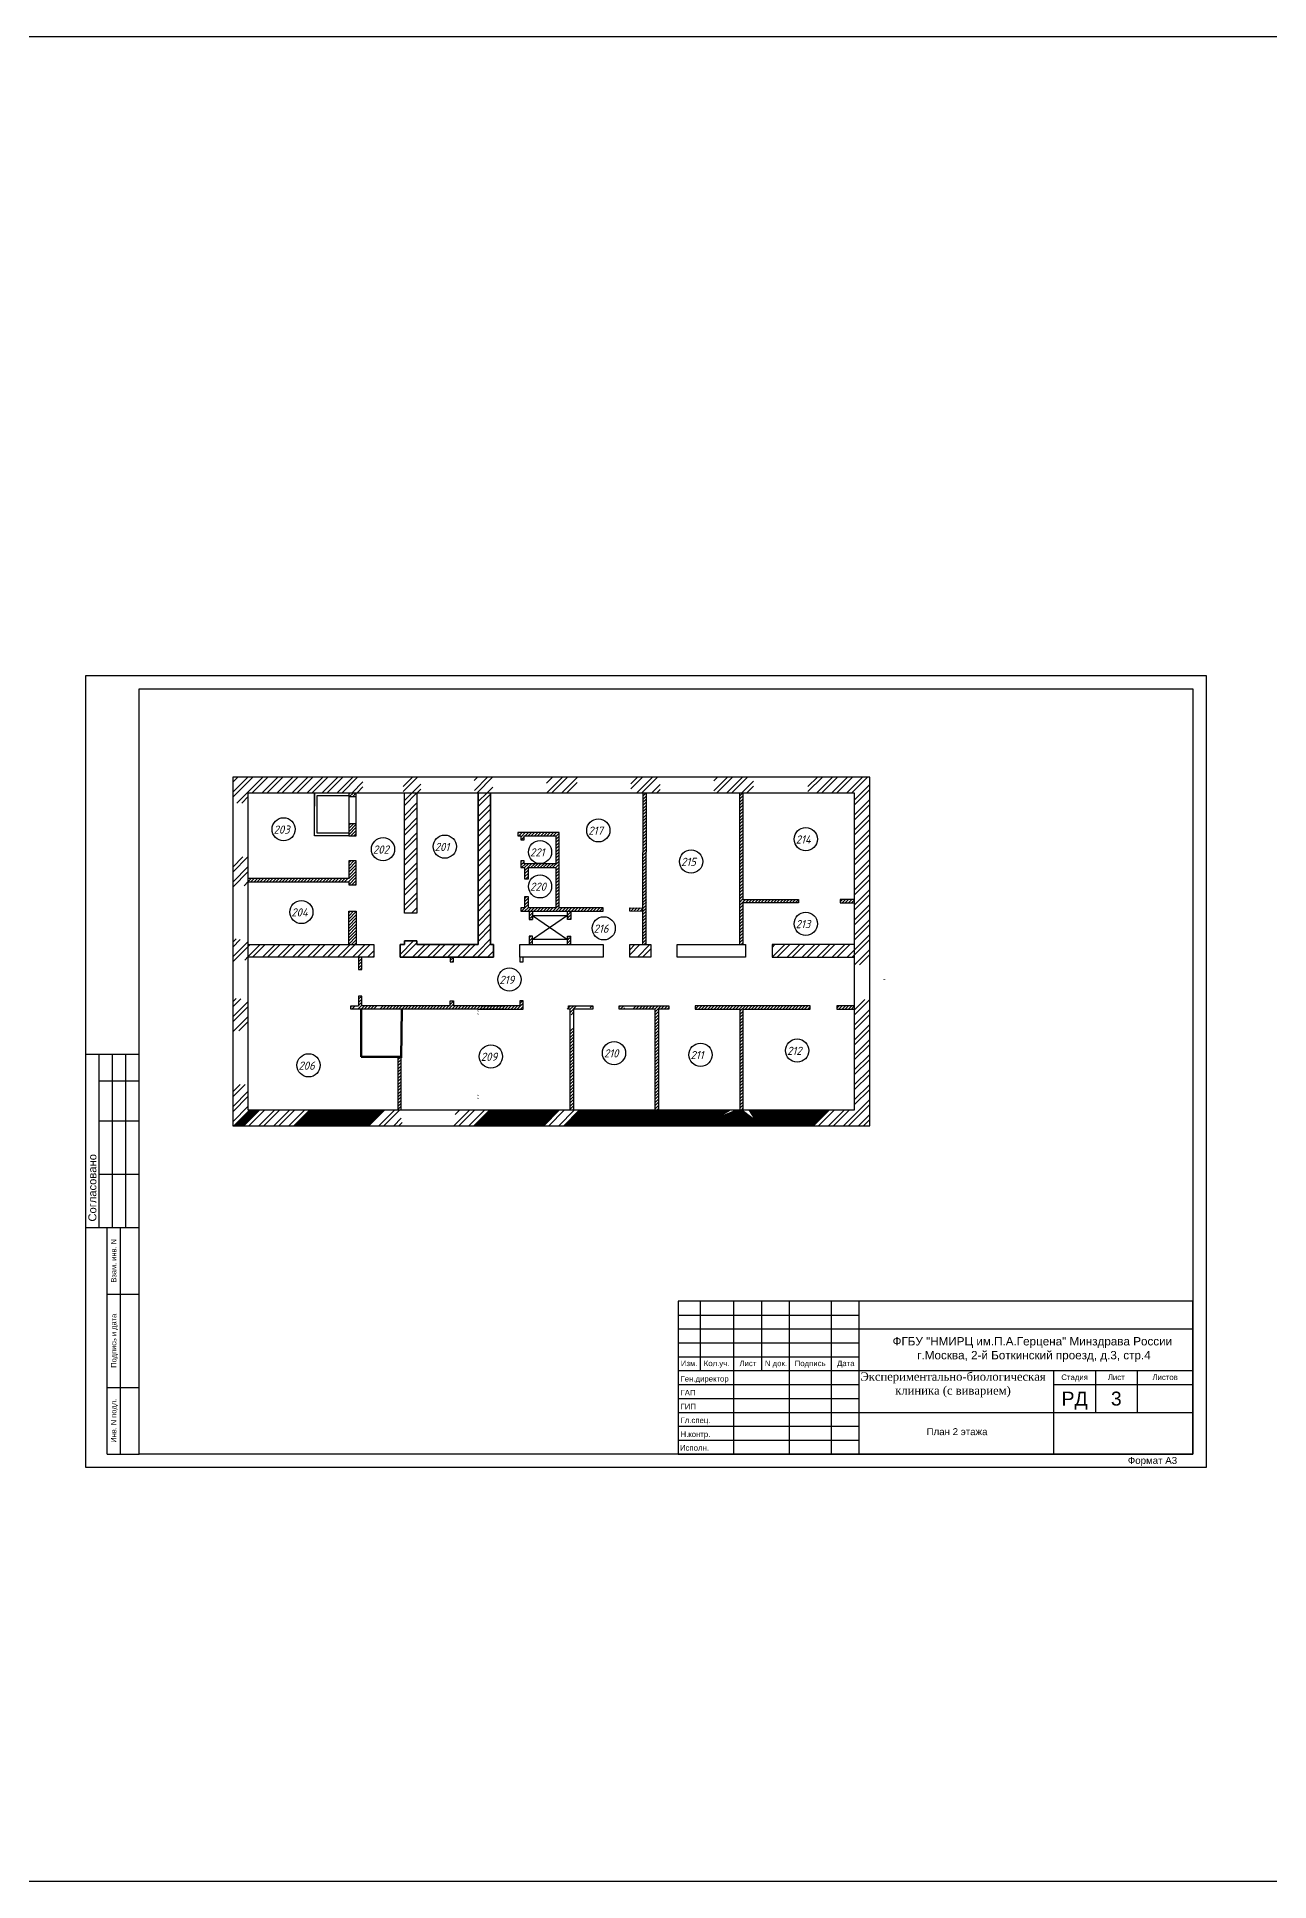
# Model space of a CAD drawing. Header units: millimetres. Extents: x -285783 to 224003, y -270247 to -22062.
# Drawn here: x -168074 to -123785, y -270247 to -203948 of the extents above; entities that cross this region are included whole.
import ezdxf
from ezdxf.enums import TextEntityAlignment as Align

# ---------------------------------------------------------------- set-up
doc = ezdxf.new("R2010")
doc.units = ezdxf.units.MM
for name, color, linetype, lineweight in [('12 текст рамки', 7, 'Continuous', 30), ('13 рамка', 7, 'Continuous', 30), ('крыльцо', 7, 'Continuous', 25), ('стены нар', 7, 'Continuous', 30), ('штриховки', 86, 'Continuous', 20)]:
    doc.layers.add(name, color=color, linetype=linetype, lineweight=lineweight)
doc.layers.add('перегородки', color=7, linetype='Continuous')
doc.styles.add('ВЫС21', font='arial.ttf', dxfattribs={"height": 21})
doc.styles.add('РАМКА', font='arial.ttf')
doc.styles.add('стиль1', font='')
doc.styles.add('ТЕКСТ', font='arial.ttf', dxfattribs={"oblique": 10, "height": 150})
doc.styles.get('стиль1').set_extended_font_data('GOST Common', italic=True)

msp = doc.modelspace()

# ---------------------------------------------------------------- hatches: boundary and pattern name
at = {"layer": 'штриховки', "true_color": 0x636466}
h = msp.add_hatch(dxfattribs=at)
h.set_pattern_fill('ANSI31', color=251)
h.paths.add_polyline_path([(-155763, -242529), (-158277, -242529), (-158837, -243089), (-156323, -243089)])
h.paths.add_polyline_path([(-160073, -242529), (-160432, -242529), (-160992, -243089), (-160633, -243089)])
h.paths.add_polyline_path([(-155583, -242529), (-155763, -242529), (-156323, -243089), (-156143, -243089)])
h.paths.add_polyline_path([(-142491, -242529), (-142283, -242855), (-142710, -242529), (-142937, -242529), (-143684, -242847), (-143155, -242529), (-148578, -242529), (-149138, -243089), (-140158, -243089), (-139598, -242529)])
h.paths.add_polyline_path([(-149297, -242529), (-151811, -242529), (-152371, -243089), (-149857, -243089)])

# ---------------------------------------------------------------- linework, layer by layer
at = {"layer": '12 текст рамки', "color": 7, "lineweight": 15}
for p, q in [((-147938, -242847), (-146731, -242847)), ((-144891, -242847), (-143684, -242847)), ((-140466, -242855), (-142283, -242855))]:
    msp.add_line(p, q, dxfattribs=at)
at = {"layer": '13 рамка'}
for p, q in [((-166320, -240515), (-164402, -240515)), ((-165841, -246747), (-165841, -240515)), ((-165361, -246747), (-165361, -240515)), ((-164882, -246747), (-164882, -240515)), ((-165841, -241474), (-164402, -241474)), ((-165841, -242912), (-164402, -242912)), ((-165841, -244829), (-164402, -244829)), ((-166320, -246747), (-164402, -246747)), ((-165553, -254896), (-165553, -246747)), ((-165073, -254896), (-165073, -246747)), ((-165553, -249144), (-164402, -249144)), ((-145031, -249396), (-145031, -254896)), ((-126531, -249396), (-145031, -249396)), ((-145031, -249896), (-138531, -249896)), ((-144231, -249396), (-144231, -251896)), ((-143031, -249396), (-143031, -254896)), ((-142031, -249396), (-142031, -251896)), ((-141031, -249396), (-141031, -254896)), ((-139531, -249396), (-139531, -254896)), ((-138531, -249396), (-138531, -254896)), ((-126531, -254896), (-126531, -249396)), ((-145031, -250396), (-126531, -250396)), ((-145031, -250896), (-138531, -250896)), ((-145031, -251396), (-138531, -251396)), ((-145031, -251896), (-126531, -251896)), ((-131531, -251896), (-131531, -254896)), ((-130031, -251896), (-130031, -253396)), ((-128531, -251896), (-128531, -253396)), ((-165553, -252499), (-164402, -252499)), ((-145031, -252396), (-138531, -252396)), ((-131531, -252396), (-126531, -252396)), ((-145031, -252896), (-138531, -252896)), ((-145031, -252896), (-138531, -252896)), ((-145031, -253396), (-126531, -253396)), ((-145031, -253896), (-138531, -253896)), ((-145031, -253896), (-138531, -253896)), ((-145031, -254396), (-138531, -254396)), ((-145031, -254396), (-138531, -254396)), ((-165553, -254896), (-164402, -254896)), ((-145031, -254896), (-126531, -254896)), ((-145031, -254896), (-126531, -254896)), ((-145031, -254896), (-126531, -254896))]:
    msp.add_line(p, q, dxfattribs=at)
for points in [[(-166320, -226900), (-126051, -226900), (-126051, -255376), (-166320, -255376)], [(-164402, -227380), (-126531, -227380), (-126531, -254896), (-164402, -254896)]]:
    msp.add_lwpolyline(points, close=True, dxfattribs=at)
at = {"layer": 'крыльцо', "color": 1}
for p, q in [((-43836, -203948), (-285783, -203948)), ((-285162, -270247), (-43836, -270247))]:
    msp.add_line(p, q, dxfattribs=at)
at = {"layer": 'крыльцо', "color": 7}
msp.add_line((-154961, -238899), (-156421, -238899), dxfattribs=at)
at = {"layer": 'крыльцо', "color": 7, "lineweight": 50}
for p, q in [((-156421, -238899), (-156421, -240616)), ((-154976, -240654), (-154961, -238899)), ((-156421, -240616), (-154976, -240616))]:
    msp.add_line(p, q, dxfattribs=at)
at = {"layer": 'крыльцо', "color": 7}
for centre in [(-159206, -232434), (-153413, -233058), (-147894, -232473), (-140438, -232789), (-155634, -233151), (-149989, -233252), (-144560, -233593), (-149989, -234487), (-158568, -235409), (-147701, -235994), (-140440, -235832), (-151090, -237836), (-140748, -240388), (-158310, -240919), (-151756, -240601), (-147331, -240479), (-144222, -240539)]:
    msp.add_circle(centre, 417, dxfattribs=at)
at = {"layer": 'перегородки', "lineweight": 30}
for p, q in [((-154786, -230559), (-161036, -230559)), ((-156186, -230559), (-161036, -230559)), ((-161036, -230559), (-161036, -243089)), ((-138136, -230559), (-156186, -230559)), ((-152466, -230559), (-154786, -230559)), ((-150906, -230559), (-152466, -230559)), ((-138136, -237084), (-138136, -230559)), ((-160476, -242529), (-160476, -231119)), ((-160476, -231119), (-156186, -231119)), ((-158096, -232669), (-158096, -231119)), ((-157996, -232569), (-157996, -231219)), ((-157996, -231219), (-156866, -231219)), ((-156866, -231119), (-156866, -232669)), ((-156596, -231269), (-156866, -231269)), ((-156596, -232669), (-156596, -231119)), ((-156186, -231119), (-152216, -231119)), ((-154866, -235369), (-154866, -231119)), ((-154416, -231119), (-154416, -235369)), ((-152216, -231119), (-151766, -231119)), ((-151766, -231119), (-138696, -231119)), ((-146290, -235389), (-146286, -231119)), ((-146170, -235389), (-146166, -231119)), ((-142816, -231119), (-142816, -236579)), ((-142696, -231119), (-142696, -234959)), ((-138696, -231119), (-138696, -237084)), ((-156866, -232669), (-158096, -232669)), ((-156866, -232569), (-157996, -232569)), ((-156596, -232239), (-156866, -232239)), ((-156866, -232669), (-156596, -232669)), ((-150686, -232550), (-150786, -232550)), ((-150786, -232550), (-150786, -232670)), ((-150786, -232670), (-150686, -232670)), ((-149426, -232550), (-150686, -232550)), ((-150686, -232670), (-150686, -232810)), ((-150566, -232810), (-150566, -232670)), ((-150566, -232670), (-149426, -232670)), ((-149306, -232550), (-149426, -232550)), ((-149426, -232550), (-149426, -232550)), ((-149426, -232670), (-149426, -233670)), ((-149306, -235260), (-149306, -232550)), ((-150686, -232810), (-150566, -232810)), ((-156596, -233569), (-156866, -233569)), ((-156866, -233569), (-156866, -234209)), ((-156596, -234429), (-156596, -233569)), ((-150566, -233570), (-150686, -233570)), ((-150686, -233570), (-150686, -233670)), ((-150686, -233670), (-150686, -233670)), ((-150686, -233670), (-150686, -233810)), ((-150686, -233810), (-150546, -233810)), ((-150566, -233670), (-150566, -233570)), ((-149426, -233670), (-150566, -233670)), ((-150546, -233810), (-150546, -234210)), ((-150406, -234210), (-150406, -233810)), ((-150406, -233810), (-149426, -233810)), ((-149426, -233811), (-149426, -235260)), ((-156866, -234209), (-160476, -234209)), ((-160476, -234329), (-156866, -234329)), ((-156866, -234329), (-156866, -234429)), ((-156866, -234429), (-156596, -234429)), ((-150546, -234210), (-150406, -234210)), ((-150546, -235259), (-150686, -235259)), ((-150686, -235259), (-150686, -235379)), ((-150406, -234857), (-150546, -234857)), ((-150546, -234857), (-150546, -235259)), ((-150406, -235259), (-150406, -234857)), ((-149426, -235260), (-150406, -235259)), ((-147716, -235262), (-149306, -235260)), ((-147716, -235382), (-147716, -235262)), ((-146766, -235383), (-146766, -235263)), ((-146766, -235263), (-146290, -235264)), ((-142696, -234959), (-140706, -234959)), ((-140706, -235079), (-142696, -235079)), ((-142696, -235079), (-142696, -236579)), ((-140706, -234959), (-140706, -235079)), ((-138696, -234959), (-139206, -234959)), ((-139206, -234959), (-139206, -235079)), ((-139206, -235079), (-138696, -235079)), ((-156866, -236579), (-156866, -235379)), ((-156866, -235379), (-156596, -235379)), ((-156596, -235379), (-156596, -236579)), ((-154866, -235449), (-154866, -235369)), ((-154416, -235449), (-154866, -235449)), ((-154416, -235369), (-154416, -235449)), ((-150686, -235379), (-147716, -235382)), ((-150382, -235379), (-150382, -235679)), ((-150382, -235679), (-150262, -235679)), ((-150262, -235379), (-150262, -235679)), ((-148999, -235539), (-150262, -236400)), ((-150262, -235539), (-148999, -236400)), ((-150262, -235679), (-150262, -235539)), ((-150262, -235539), (-148999, -235539)), ((-148999, -235679), (-148999, -235380)), ((-148999, -235539), (-148999, -235679)), ((-148879, -235679), (-148999, -235679)), ((-148879, -235380), (-148879, -235679)), ((-146290, -235384), (-146766, -235383)), ((-146291, -236579), (-146290, -235389)), ((-146171, -236579), (-146170, -235389)), ((-160476, -236579), (-155966, -236579)), ((-155966, -236579), (-155966, -237029)), ((-150716, -237029), (-150716, -236579)), ((-150716, -236579), (-147716, -236579)), ((-150262, -236279), (-150382, -236279)), ((-150382, -236279), (-150382, -236579)), ((-150262, -236579), (-150262, -236279)), ((-150262, -236400), (-150262, -236279)), ((-148999, -236400), (-150262, -236400)), ((-148999, -236579), (-148999, -236279)), ((-148999, -236279), (-148879, -236280)), ((-148999, -236279), (-148999, -236400)), ((-148879, -236579), (-148879, -236280)), ((-147716, -236579), (-147716, -237029)), ((-146766, -236579), (-146011, -236579)), ((-146766, -237029), (-146766, -236579)), ((-146011, -236579), (-146011, -237029)), ((-145061, -237029), (-145061, -236579)), ((-145061, -236579), (-142601, -236579)), ((-142601, -236579), (-142601, -237029)), ((-138696, -236579), (-141651, -236579)), ((-141651, -236579), (-141651, -237029)), ((-155966, -237029), (-160476, -237029)), ((-156516, -237029), (-156516, -237479)), ((-156396, -237479), (-156396, -237029)), ((-153218, -237029), (-153218, -237204)), ((-153218, -237204), (-153098, -237204)), ((-153098, -237204), (-153098, -237029)), ((-150716, -237029), (-150716, -237204)), ((-147716, -237029), (-150716, -237029)), ((-150716, -237204), (-150596, -237204)), ((-150596, -237204), (-150596, -237029)), ((-146011, -237029), (-146766, -237029)), ((-142601, -237029), (-145061, -237029)), ((-141651, -237029), (-138696, -237029)), ((-138696, -237084), (-138696, -242529)), ((-138136, -243089), (-138136, -237084)), ((-156516, -237479), (-156396, -237479)), ((-156396, -238429), (-156516, -238429)), ((-156516, -238429), (-156516, -238779)), ((-156396, -238779), (-156396, -238429)), ((-153218, -238779), (-153218, -238604)), ((-153218, -238604), (-153098, -238604)), ((-153098, -238604), (-153098, -238779)), ((-150596, -238604), (-150716, -238604)), ((-150716, -238604), (-150716, -238779)), ((-150596, -238899), (-150596, -238604)), ((-156796, -238899), (-156796, -238779)), ((-156796, -238779), (-156516, -238779)), ((-155523, -238899), (-156796, -238899)), ((-153218, -238779), (-156396, -238779)), ((-152226, -238899), (-155526, -238899)), ((-150716, -238779), (-153098, -238779)), ((-152226, -238899), (-152106, -238899)), ((-152106, -238779), (-151296, -238779)), ((-151296, -238899), (-152106, -238899)), ((-152106, -238899), (-150716, -238899)), ((-150716, -238899), (-150596, -238899)), ((-148964, -238899), (-148964, -238779)), ((-148964, -238779), (-148106, -238779)), ((-148906, -238899), (-148964, -238899)), ((-148906, -239099), (-148906, -238899)), ((-148906, -242529), (-148906, -239099)), ((-148149, -238899), (-148786, -238899)), ((-148786, -238899), (-148786, -239099)), ((-148786, -239099), (-148786, -242529)), ((-148186, -238779), (-148096, -238779)), ((-148096, -238899), (-148186, -238899)), ((-148096, -238779), (-148096, -238899)), ((-147146, -238899), (-147146, -238779)), ((-147146, -238779), (-146949, -238779)), ((-146949, -238899), (-147146, -238899)), ((-146984, -238779), (-145366, -238779)), ((-145856, -238899), (-146949, -238899)), ((-145856, -242529), (-145856, -238899)), ((-145366, -238899), (-145736, -238899)), ((-145736, -238899), (-145736, -242529)), ((-145366, -238779), (-145366, -238899)), ((-142036, -238779), (-144416, -238779)), ((-144416, -238779), (-144416, -238899)), ((-144416, -238899), (-142806, -238899)), ((-142806, -238899), (-142806, -242529)), ((-142686, -242529), (-142686, -238899)), ((-142686, -238899), (-140276, -238899)), ((-140276, -238779), (-142036, -238779)), ((-140276, -238899), (-140276, -238779)), ((-138696, -238779), (-139326, -238779)), ((-139326, -238779), (-139326, -238899)), ((-139326, -238899), (-138696, -238899)), ((-154976, -240654), (-155096, -240654)), ((-155096, -240654), (-155096, -242529)), ((-154976, -242529), (-154976, -240654)), ((-138696, -242529), (-160476, -242529)), ((-161036, -243089), (-138136, -243089))]:
    msp.add_line(p, q, dxfattribs=at)
at = {"layer": 'перегородки', "lineweight": 30, "transparency": 16777216}
msp.add_line((-158096, -231119), (-158096, -231601), dxfattribs=at)
at = {"layer": 'перегородки', "lineweight": 35}
for p, q in [((-152216, -231119), (-152216, -236579)), ((-151766, -236579), (-151766, -231119)), ((-154866, -236579), (-155016, -236579)), ((-155016, -236579), (-155016, -237029)), ((-154416, -236449), (-154866, -236449)), ((-154866, -236449), (-154866, -236579)), ((-154416, -236579), (-154416, -236449)), ((-152716, -236579), (-154416, -236579)), ((-152216, -236579), (-152716, -236579)), ((-151666, -236579), (-151766, -236579)), ((-151666, -237029), (-151666, -236579)), ((-155016, -237029), (-152716, -237029)), ((-152716, -237029), (-151666, -237029))]:
    msp.add_line(p, q, dxfattribs=at)
at = {"layer": 'стены нар'}
msp.add_line((-156136, -243089), (-146616, -243089), dxfattribs=at)
at = {"layer": 'штриховки', "color": 18, "lineweight": 15, "true_color": 0x000000}
for p, q in [((-161036, -230560), (-161035, -230559)), ((-161036, -231098), (-160496, -230559)), ((-161036, -230739), (-160855, -230559)), ((-161036, -231278), (-160316, -230559)), ((-160892, -231494), (-159957, -230559)), ((-160338, -231119), (-159778, -230559)), ((-159978, -231119), (-159418, -230559)), ((-159799, -231119), (-159239, -230559)), ((-159440, -231119), (-158880, -230559)), ((-159260, -231119), (-158700, -230559)), ((-158901, -231119), (-158341, -230559)), ((-158721, -231119), (-158161, -230559)), ((-158362, -231119), (-157802, -230559)), ((-158182, -231119), (-157622, -230559)), ((-157823, -231119), (-157263, -230559)), ((-157643, -231119), (-157083, -230559)), ((-157284, -231119), (-156724, -230559)), ((-157105, -231119), (-156545, -230559)), ((-154911, -230901), (-154569, -230559)), ((-154911, -231080), (-154389, -230559)), ((-152354, -230679), (-152234, -230559)), ((-152350, -231034), (-151875, -230559)), ((-152255, -231119), (-151695, -230559)), ((-149762, -230780), (-149540, -230559)), ((-149741, -231119), (-149181, -230559)), ((-149561, -231119), (-149001, -230559)), ((-149202, -231119), (-148642, -230559)), ((-146724, -230795), (-146487, -230559)), ((-146724, -230975), (-146307, -230559)), ((-146508, -231119), (-145948, -230559)), ((-146328, -231119), (-145768, -230559)), ((-143747, -231052), (-143254, -230559)), ((-143747, -230692), (-143613, -230559)), ((-143634, -231119), (-143074, -230559)), ((-143275, -231119), (-142715, -230559)), ((-143095, -231119), (-142535, -230559)), ((-142736, -231119), (-142321, -230703)), ((-140361, -230898), (-140021, -230559)), ((-140361, -231078), (-139841, -230559)), ((-140042, -231119), (-139482, -230559)), ((-139863, -231119), (-139303, -230559)), ((-139503, -231119), (-138943, -230559)), ((-139324, -231119), (-138764, -230559)), ((-138965, -231119), (-138405, -230559)), ((-138785, -231119), (-138225, -230559)), ((-160713, -231494), (-160476, -231257)), ((-156745, -231119), (-156356, -230729)), ((-156566, -231119), (-156356, -230909)), ((-154866, -231394), (-154590, -231119)), ((-154866, -231574), (-154416, -231124)), ((-154590, -231119), (-154280, -230808)), ((-154411, -231119), (-154280, -230988)), ((-152216, -231438), (-151896, -231119)), ((-152216, -231618), (-151766, -231168)), ((-151896, -231119), (-151692, -230914)), ((-149022, -231119), (-148654, -230750)), ((-145969, -231119), (-145677, -230826)), ((-145790, -231119), (-145677, -231006)), ((-142557, -231119), (-142321, -230883)), ((-138696, -231389), (-138136, -230829)), ((-138696, -231568), (-138136, -231008)), ((-138696, -231927), (-138136, -231367)), ((-154866, -231933), (-154416, -231483)), ((-154866, -232113), (-154416, -231663)), ((-154866, -232472), (-154416, -232022)), ((-152216, -231977), (-151766, -231527)), ((-152216, -232157), (-151766, -231707)), ((-138696, -232107), (-138136, -231547)), ((-138696, -232466), (-138136, -231906)), ((-154866, -232651), (-154416, -232201)), ((-154866, -233011), (-154416, -232561)), ((-152216, -232516), (-151766, -232066)), ((-152216, -232696), (-151766, -232246)), ((-152216, -233055), (-151766, -232605)), ((-138696, -232646), (-138136, -232086)), ((-138696, -233005), (-138136, -232445)), ((-138696, -233185), (-138136, -232625)), ((-154866, -233190), (-154416, -232740)), ((-154866, -233549), (-154416, -233099)), ((-154866, -233729), (-154416, -233279)), ((-152216, -233234), (-151766, -232784)), ((-152216, -233594), (-151766, -233144)), ((-152216, -233773), (-151766, -233323)), ((-138696, -233544), (-138136, -232984)), ((-138696, -233724), (-138136, -233164)), ((-161036, -233792), (-160667, -233424)), ((-161036, -233972), (-160487, -233424)), ((-161036, -234331), (-160476, -233771)), ((-161036, -234511), (-160476, -233951)), ((-154866, -234088), (-154416, -233638)), ((-154866, -234268), (-154416, -233818)), ((-152216, -234132), (-151766, -233682)), ((-152216, -234312), (-151766, -233862)), ((-138696, -234083), (-138136, -233523)), ((-138696, -234262), (-138136, -233702)), ((-160629, -234464), (-160476, -234310)), ((-154866, -234627), (-154416, -234177)), ((-154866, -234807), (-154416, -234357)), ((-152216, -234671), (-151766, -234221)), ((-152216, -234851), (-151766, -234401)), ((-138696, -234622), (-138136, -234062)), ((-138696, -234801), (-138136, -234241)), ((-138696, -235160), (-138136, -234600)), ((-154866, -235166), (-154416, -234716)), ((-154866, -235346), (-154416, -234896)), ((-154610, -235449), (-154416, -235255)), ((-152216, -235210), (-151766, -234760)), ((-152216, -235390), (-151766, -234940)), ((-152216, -235749), (-151766, -235299)), ((-138696, -235340), (-138136, -234780)), ((-138696, -235699), (-138136, -235139)), ((-138696, -235879), (-138136, -235319)), ((-154430, -235449), (-154416, -235434)), ((-152216, -235928), (-151766, -235478)), ((-152216, -236288), (-151766, -235838)), ((-152216, -236467), (-151766, -236017)), ((-138696, -236238), (-138136, -235678)), ((-138696, -236418), (-138136, -235858)), ((-161036, -236487), (-160916, -236367)), ((-161036, -236666), (-160763, -236394)), ((-161036, -237025), (-160476, -236465)), ((-161029, -237199), (-160476, -236645)), ((-160476, -237004), (-160050, -236579)), ((-160476, -236645), (-160409, -236579)), ((-160321, -237029), (-159871, -236579)), ((-159961, -237029), (-159511, -236579)), ((-159782, -237029), (-159332, -236579)), ((-159423, -237029), (-158973, -236579)), ((-159243, -237029), (-158793, -236579)), ((-158884, -237029), (-158434, -236579)), ((-158704, -237029), (-158254, -236579)), ((-158345, -237029), (-157895, -236579)), ((-158165, -237029), (-157715, -236579)), ((-157806, -237029), (-157356, -236579)), ((-157627, -237029), (-157177, -236579)), ((-157267, -237029), (-156817, -236579)), ((-157088, -237029), (-156638, -236579)), ((-156728, -237029), (-156278, -236579)), ((-156549, -237029), (-156099, -236579)), ((-155016, -236932), (-154532, -236449)), ((-154932, -237029), (-154416, -236512)), ((-154416, -236871), (-154123, -236579)), ((-154394, -237029), (-153944, -236579)), ((-154034, -237029), (-153584, -236579)), ((-153855, -237029), (-153405, -236579)), ((-153496, -237029), (-153046, -236579)), ((-153316, -237029), (-152866, -236579)), ((-152957, -237029), (-152507, -236579)), ((-152777, -237029), (-152327, -236579)), ((-152216, -236826), (-151766, -236376)), ((-152216, -237006), (-151766, -236556)), ((-146766, -236765), (-146580, -236579)), ((-146766, -236944), (-146400, -236579)), ((-146491, -237029), (-146041, -236579)), ((-141651, -236679), (-141551, -236579)), ((-141642, -237029), (-141192, -236579)), ((-141462, -237029), (-141012, -236579)), ((-141103, -237029), (-140653, -236579)), ((-140923, -237029), (-140473, -236579)), ((-140564, -237029), (-140114, -236579)), ((-140384, -237029), (-139934, -236579)), ((-140025, -237029), (-139575, -236579)), ((-139846, -237029), (-139396, -236579)), ((-139486, -237029), (-139036, -236579)), ((-139307, -237029), (-138857, -236579)), ((-138696, -236777), (-138136, -236217)), ((-138696, -236956), (-138136, -236396)), ((-160605, -237134), (-160476, -237004)), ((-156190, -237029), (-155966, -236805)), ((-156010, -237029), (-155966, -236984)), ((-154573, -237029), (-154416, -236871)), ((-152418, -237029), (-152216, -236826)), ((-152238, -237029), (-152216, -237006)), ((-151879, -237029), (-151666, -236815)), ((-151700, -237029), (-151666, -236995)), ((-146311, -237029), (-146011, -236728)), ((-138948, -237029), (-138696, -236777)), ((-138768, -237029), (-138696, -236956)), ((-138684, -237304), (-138136, -236756)), ((-138504, -237304), (-138136, -236935)), ((-161036, -238642), (-160916, -238522)), ((-161036, -238821), (-160738, -238524)), ((-161036, -239181), (-160476, -238621)), ((-138696, -239112), (-138136, -238552)), ((-138696, -238932), (-138317, -238554)), ((-161036, -239360), (-160476, -238800)), ((-161036, -239719), (-160476, -239159)), ((-138696, -239471), (-138136, -238911)), ((-138696, -239650), (-138136, -239090)), ((-160810, -239674), (-160476, -239339)), ((-138696, -240010), (-138136, -239450)), ((-138696, -240189), (-138136, -239629)), ((-138696, -240549), (-138136, -239989)), ((-138696, -240728), (-138136, -240168)), ((-138696, -241087), (-138136, -240527)), ((-138696, -241267), (-138136, -240707)), ((-138696, -241626), (-138136, -241066)), ((-138696, -241806), (-138136, -241246)), ((-161036, -241875), (-160765, -241604)), ((-161036, -242054), (-160585, -241604)), ((-161036, -242414), (-160476, -241854)), ((-138696, -242165), (-138136, -241605)), ((-138696, -242345), (-138136, -241785)), ((-161036, -242593), (-160476, -242033)), ((-161036, -242952), (-160476, -242392)), ((-160992, -243089), (-160432, -242529)), ((-160633, -243089), (-160073, -242529)), ((-160454, -243089), (-159894, -242529)), ((-160094, -243089), (-159534, -242529)), ((-159915, -243089), (-159355, -242529)), ((-159556, -243089), (-158996, -242529)), ((-159376, -243089), (-158816, -242529)), ((-159017, -243089), (-158457, -242529)), ((-158837, -243089), (-158277, -242529)), ((-156323, -243089), (-155763, -242529)), ((-156276, -242682), (-156122, -242529)), ((-156143, -243089), (-155583, -242529)), ((-155784, -243089), (-155224, -242529)), ((-155604, -243089), (-155044, -242529)), ((-153090, -243089), (-152530, -242529)), ((-153046, -242685), (-152889, -242529)), ((-152910, -243089), (-152350, -242529)), ((-152551, -243089), (-151991, -242529)), ((-152371, -243089), (-151811, -242529)), ((-149857, -243089), (-149297, -242529)), ((-149816, -242688), (-149656, -242529)), ((-149677, -243089), (-149117, -242529)), ((-149318, -243089), (-148758, -242529)), ((-149138, -243089), (-148586, -242536)), ((-140466, -243037), (-139957, -242529)), ((-140401, -242792), (-140137, -242529)), ((-140158, -243089), (-139598, -242529)), ((-139979, -243089), (-139419, -242529)), ((-139619, -243089), (-139059, -242529)), ((-139440, -243089), (-138880, -242529)), ((-139081, -243089), (-138136, -242144)), ((-138901, -243089), (-138136, -242323)), ((-158478, -243089), (-158206, -242816)), ((-158298, -243089), (-158178, -242969)), ((-155245, -243089), (-154976, -242819)), ((-155065, -243089), (-154945, -242969)), ((-152012, -243089), (-151746, -242822)), ((-151833, -243089), (-151713, -242969)), ((-148779, -243089), (-148586, -242895)), ((-138542, -243089), (-138136, -242683)), ((-138362, -243089), (-138136, -242862))]:
    msp.add_line(p, q, dxfattribs=at)
at = {"layer": 'штриховки', "color": 251, "lineweight": 5, "true_color": 0x636466}
for p, q in [((-156866, -231174), (-156811, -231119)), ((-156848, -231269), (-156698, -231119)), ((-156736, -231269), (-156596, -231128)), ((-146286, -231233), (-146171, -231119)), ((-146286, -231346), (-146166, -231226)), ((-146286, -231458), (-146166, -231338)), ((-142816, -231243), (-142696, -231123)), ((-142816, -231355), (-142696, -231235)), ((-142816, -231468), (-142696, -231348)), ((-146287, -231907), (-146166, -231787)), ((-146287, -232020), (-146167, -231900)), ((-146287, -232132), (-146167, -232012)), ((-146286, -231570), (-146166, -231450)), ((-146286, -231683), (-146166, -231563)), ((-146286, -231795), (-146166, -231675)), ((-142816, -231580), (-142696, -231460)), ((-142816, -231692), (-142696, -231572)), ((-142816, -231804), (-142696, -231684)), ((-142816, -231917), (-142696, -231797)), ((-142816, -232029), (-142696, -231909)), ((-142816, -232141), (-142696, -232021)), ((-156866, -232296), (-156808, -232239)), ((-156866, -232408), (-156696, -232239)), ((-156866, -232521), (-156596, -232251)), ((-156866, -232633), (-156596, -232363)), ((-156789, -232669), (-156596, -232475)), ((-156677, -232669), (-156596, -232587)), ((-150786, -232590), (-150745, -232550)), ((-150753, -232670), (-150633, -232550)), ((-150686, -232715), (-150521, -232550)), ((-150669, -232810), (-150566, -232707)), ((-150529, -232670), (-150409, -232550)), ((-150416, -232670), (-150296, -232550)), ((-150304, -232670), (-150184, -232550)), ((-150192, -232670), (-150072, -232550)), ((-150080, -232670), (-149960, -232550)), ((-149967, -232670), (-149847, -232550)), ((-149855, -232670), (-149735, -232550)), ((-149743, -232670), (-149623, -232550)), ((-149631, -232670), (-149511, -232550)), ((-149518, -232670), (-149398, -232550)), ((-149426, -232690), (-149306, -232570)), ((-149426, -232802), (-149306, -232682)), ((-146287, -232244), (-146167, -232124)), ((-146287, -232357), (-146167, -232237)), ((-146287, -232469), (-146167, -232349)), ((-146287, -232582), (-146167, -232461)), ((-146287, -232694), (-146167, -232574)), ((-146287, -232806), (-146167, -232686)), ((-142816, -232253), (-142696, -232133)), ((-142816, -232366), (-142696, -232246)), ((-142816, -232478), (-142696, -232358)), ((-142816, -232590), (-142696, -232470)), ((-142816, -232702), (-142696, -232582)), ((-142816, -232815), (-142696, -232695)), ((-149426, -232914), (-149306, -232794)), ((-149426, -233026), (-149306, -232906)), ((-149426, -233139), (-149306, -233019)), ((-149426, -233251), (-149306, -233131)), ((-149426, -233363), (-149306, -233243)), ((-149426, -233475), (-149306, -233355)), ((-146288, -233031), (-146167, -232911)), ((-146288, -233143), (-146168, -233023)), ((-146288, -233256), (-146168, -233136)), ((-146288, -233368), (-146168, -233248)), ((-146288, -233480), (-146168, -233360)), ((-146287, -232919), (-146167, -232799)), ((-142816, -232927), (-142696, -232807)), ((-142816, -233039), (-142696, -232919)), ((-142816, -233151), (-142696, -233031)), ((-142816, -233264), (-142696, -233144)), ((-142816, -233376), (-142696, -233256)), ((-142816, -233488), (-142696, -233368)), ((-156866, -233643), (-156791, -233569)), ((-156866, -233755), (-156679, -233569)), ((-156866, -233868), (-156596, -233598)), ((-156866, -233980), (-156596, -233710)), ((-156866, -234092), (-156596, -233822)), ((-156866, -234204), (-156596, -233934)), ((-150686, -233613), (-150643, -233570)), ((-150686, -233725), (-150566, -233605)), ((-150658, -233810), (-150518, -233670)), ((-150546, -233810), (-150406, -233670)), ((-150546, -233922), (-150294, -233670)), ((-150546, -234034), (-150406, -233894)), ((-150546, -234146), (-150406, -234006)), ((-150322, -233810), (-150182, -233670)), ((-150209, -233810), (-150069, -233670)), ((-150097, -233810), (-149957, -233670)), ((-149985, -233810), (-149845, -233670)), ((-149873, -233810), (-149733, -233670)), ((-149760, -233810), (-149620, -233670)), ((-149648, -233810), (-149508, -233670)), ((-149536, -233810), (-149306, -233580)), ((-149426, -233588), (-149306, -233468)), ((-149426, -233812), (-149306, -233692)), ((-149426, -233924), (-149306, -233804)), ((-149426, -234037), (-149306, -233917)), ((-149426, -234149), (-149306, -234029)), ((-146289, -234155), (-146168, -234034)), ((-146288, -233593), (-146168, -233473)), ((-146288, -233705), (-146168, -233585)), ((-146288, -233817), (-146168, -233697)), ((-146288, -233930), (-146168, -233810)), ((-146288, -234042), (-146168, -233922)), ((-142816, -233600), (-142696, -233480)), ((-142816, -233713), (-142696, -233593)), ((-142816, -233825), (-142696, -233705)), ((-142816, -233937), (-142696, -233817)), ((-142816, -234049), (-142696, -233929)), ((-160476, -234310), (-160374, -234209)), ((-160382, -234329), (-160262, -234209)), ((-160270, -234329), (-160150, -234209)), ((-160158, -234329), (-160038, -234209)), ((-160045, -234329), (-159925, -234209)), ((-159933, -234329), (-159813, -234209)), ((-159821, -234329), (-159701, -234209)), ((-159708, -234329), (-159588, -234209)), ((-159596, -234329), (-159476, -234209)), ((-159484, -234329), (-159364, -234209)), ((-159372, -234329), (-159252, -234209)), ((-159259, -234329), (-159139, -234209)), ((-159147, -234329), (-159027, -234209)), ((-159035, -234329), (-158915, -234209)), ((-158923, -234329), (-158803, -234209)), ((-158810, -234329), (-158690, -234209)), ((-158698, -234329), (-158578, -234209)), ((-158586, -234329), (-158466, -234209)), ((-158474, -234329), (-158354, -234209)), ((-158361, -234329), (-158241, -234209)), ((-158249, -234329), (-158129, -234209)), ((-158137, -234329), (-158017, -234209)), ((-158025, -234329), (-157905, -234209)), ((-157912, -234329), (-157792, -234209)), ((-157800, -234329), (-157680, -234209)), ((-157688, -234329), (-157568, -234209)), ((-157576, -234329), (-157456, -234209)), ((-157463, -234329), (-157343, -234209)), ((-157351, -234329), (-157231, -234209)), ((-157239, -234329), (-157119, -234209)), ((-157127, -234329), (-157007, -234209)), ((-157014, -234329), (-156894, -234209)), ((-156878, -234329), (-156596, -234047)), ((-156865, -234429), (-156596, -234159)), ((-156753, -234429), (-156596, -234271)), ((-156641, -234429), (-156596, -234383)), ((-150497, -234210), (-150406, -234119)), ((-149426, -234261), (-149306, -234141)), ((-149426, -234373), (-149306, -234253)), ((-149426, -234486), (-149306, -234366)), ((-149426, -234598), (-149306, -234478)), ((-149426, -234710), (-149306, -234590)), ((-146289, -234267), (-146169, -234147)), ((-146289, -234379), (-146169, -234259)), ((-146289, -234492), (-146169, -234371)), ((-146289, -234604), (-146169, -234484)), ((-146289, -234716), (-146169, -234596)), ((-142816, -234162), (-142696, -234042)), ((-142816, -234274), (-142696, -234154)), ((-142816, -234386), (-142696, -234266)), ((-142816, -234498), (-142696, -234378)), ((-142816, -234611), (-142696, -234491)), ((-142816, -234723), (-142696, -234603)), ((-150686, -235297), (-150648, -235259)), ((-150656, -235379), (-150406, -235129)), ((-150546, -234932), (-150471, -234857)), ((-150546, -235044), (-150406, -234904)), ((-150546, -235157), (-150406, -235017)), ((-150544, -235379), (-150406, -235241)), ((-150431, -235379), (-150312, -235259)), ((-150319, -235379), (-150200, -235259)), ((-150207, -235379), (-150087, -235259)), ((-150095, -235379), (-149975, -235259)), ((-149983, -235379), (-149863, -235259)), ((-149871, -235379), (-149751, -235260)), ((-149759, -235380), (-149639, -235260)), ((-149647, -235380), (-149527, -235260)), ((-149534, -235380), (-149306, -235151)), ((-149426, -234822), (-149306, -234702)), ((-149426, -234935), (-149306, -234815)), ((-149426, -235047), (-149306, -234927)), ((-149426, -235159), (-149306, -235039)), ((-149422, -235380), (-149302, -235260)), ((-149310, -235380), (-149190, -235260)), ((-149198, -235380), (-149078, -235260)), ((-149086, -235380), (-148966, -235261)), ((-148974, -235381), (-148854, -235261)), ((-148862, -235381), (-148742, -235261)), ((-148750, -235381), (-148630, -235261)), ((-148637, -235381), (-148518, -235261)), ((-148525, -235381), (-148405, -235261)), ((-148413, -235381), (-148293, -235261)), ((-148301, -235381), (-148181, -235261)), ((-148189, -235381), (-148069, -235262)), ((-148077, -235382), (-147957, -235262)), ((-147965, -235382), (-147845, -235262)), ((-147853, -235382), (-147733, -235262)), ((-147740, -235382), (-147716, -235357)), ((-146766, -235305), (-146724, -235263)), ((-146731, -235383), (-146611, -235263)), ((-146619, -235383), (-146499, -235263)), ((-146507, -235383), (-146387, -235263)), ((-146395, -235383), (-146290, -235278)), ((-146290, -235166), (-146169, -235046)), ((-146290, -235278), (-146170, -235158)), ((-146290, -235390), (-146170, -235270)), ((-146289, -234829), (-146169, -234709)), ((-146289, -234941), (-146169, -234821)), ((-146289, -235053), (-146169, -234933)), ((-142816, -234835), (-142696, -234715)), ((-142816, -234947), (-142696, -234827)), ((-142816, -235060), (-142696, -234940)), ((-142816, -235172), (-142602, -234959)), ((-142816, -235284), (-142696, -235164)), ((-142816, -235396), (-142696, -235276)), ((-142610, -235079), (-142490, -234959)), ((-142498, -235079), (-142378, -234959)), ((-142386, -235079), (-142266, -234959)), ((-142273, -235079), (-142153, -234959)), ((-142161, -235079), (-142041, -234959)), ((-142049, -235079), (-141929, -234959)), ((-141937, -235079), (-141817, -234959)), ((-141824, -235079), (-141704, -234959)), ((-141712, -235079), (-141592, -234959)), ((-141600, -235079), (-141480, -234959)), ((-141488, -235079), (-141368, -234959)), ((-141375, -235079), (-141255, -234959)), ((-141263, -235079), (-141143, -234959)), ((-141151, -235079), (-141031, -234959)), ((-141039, -235079), (-140919, -234959)), ((-140926, -235079), (-140806, -234959)), ((-140814, -235079), (-140706, -234970)), ((-139206, -235042), (-139123, -234959)), ((-139130, -235079), (-139010, -234959)), ((-139018, -235079), (-138898, -234959)), ((-138906, -235079), (-138786, -234959)), ((-138794, -235079), (-138696, -234981)), ((-156866, -235439), (-156805, -235379)), ((-156866, -235552), (-156693, -235379)), ((-156866, -235664), (-156596, -235394)), ((-156866, -235776), (-156596, -235506)), ((-156866, -235888), (-156596, -235618)), ((-156866, -236001), (-156596, -235731)), ((-156866, -236113), (-156596, -235843)), ((-156866, -236225), (-156596, -235955)), ((-146290, -235503), (-146170, -235383)), ((-146290, -235615), (-146170, -235495)), ((-146290, -235728), (-146170, -235607)), ((-146290, -235840), (-146170, -235720)), ((-146290, -235952), (-146170, -235832)), ((-146290, -236065), (-146170, -235944)), ((-142816, -235509), (-142696, -235389)), ((-142816, -235621), (-142696, -235501)), ((-142816, -235733), (-142696, -235613)), ((-142816, -235845), (-142696, -235725)), ((-142816, -235958), (-142696, -235838)), ((-142816, -236070), (-142696, -235950)), ((-156866, -236337), (-156596, -236067)), ((-156866, -236450), (-156596, -236180)), ((-156866, -236562), (-156596, -236292)), ((-156770, -236579), (-156596, -236404)), ((-156658, -236579), (-156596, -236516)), ((-146291, -236289), (-146170, -236169)), ((-146291, -236402), (-146171, -236282)), ((-146291, -236514), (-146171, -236394)), ((-146290, -236177), (-146170, -236057)), ((-146243, -236579), (-146171, -236506)), ((-142816, -236182), (-142696, -236062)), ((-142816, -236294), (-142696, -236174)), ((-142816, -236407), (-142696, -236287)), ((-142816, -236519), (-142696, -236399)), ((-142763, -236579), (-142696, -236511)), ((-156516, -237085), (-156459, -237029)), ((-156516, -237198), (-156396, -237078)), ((-156516, -237310), (-156396, -237190)), ((-156516, -237422), (-156396, -237302)), ((-153218, -237043), (-153204, -237029)), ((-153218, -237155), (-153098, -237035)), ((-153154, -237204), (-153098, -237147)), ((-156460, -237479), (-156396, -237414)), ((-156516, -238432), (-156512, -238429)), ((-156516, -238545), (-156400, -238429)), ((-156516, -238657), (-156396, -238537)), ((-156516, -238769), (-156396, -238649)), ((-153218, -238614), (-153207, -238604)), ((-153218, -238727), (-153098, -238607)), ((-150716, -238694), (-150625, -238604)), ((-156796, -238825), (-156750, -238779)), ((-156758, -238899), (-156638, -238779)), ((-156533, -238899), (-156396, -238761)), ((-156421, -238899), (-156301, -238779)), ((-156309, -238899), (-156189, -238779)), ((-156196, -238899), (-156076, -238779)), ((-156084, -238899), (-155964, -238779)), ((-155972, -238899), (-155852, -238779)), ((-155747, -238899), (-155627, -238779)), ((-155635, -238899), (-155515, -238779)), ((-155523, -238899), (-155403, -238779)), ((-155410, -238899), (-155290, -238779)), ((-155298, -238899), (-155178, -238779)), ((-155186, -238899), (-155066, -238779)), ((-155074, -238899), (-154954, -238779)), ((-154961, -238899), (-154841, -238779)), ((-154849, -238899), (-154729, -238779)), ((-154737, -238899), (-154617, -238779)), ((-154625, -238899), (-154505, -238779)), ((-154512, -238899), (-154416, -238802)), ((-154416, -238802), (-154392, -238779)), ((-154400, -238899), (-154280, -238779)), ((-154288, -238899), (-154168, -238779)), ((-154176, -238899), (-154056, -238779)), ((-154063, -238899), (-153943, -238779)), ((-153951, -238899), (-153831, -238779)), ((-153839, -238899), (-153719, -238779)), ((-153727, -238899), (-153607, -238779)), ((-153614, -238899), (-153494, -238779)), ((-153502, -238899), (-153382, -238779)), ((-153390, -238899), (-153270, -238779)), ((-153278, -238899), (-153158, -238779)), ((-153165, -238899), (-153045, -238779)), ((-153158, -238779), (-153098, -238719)), ((-153053, -238899), (-152933, -238779)), ((-152941, -238899), (-152821, -238779)), ((-152829, -238899), (-152709, -238779)), ((-152716, -238899), (-152596, -238779)), ((-152604, -238899), (-152484, -238779)), ((-152492, -238899), (-152372, -238779)), ((-152380, -238899), (-152260, -238779)), ((-152267, -238899), (-152216, -238847)), ((-152226, -238969), (-152216, -238959)), ((-152226, -239081), (-152216, -239071)), ((-152216, -238847), (-152147, -238779)), ((-152155, -238899), (-152035, -238779)), ((-152043, -238899), (-151923, -238779)), ((-151931, -238899), (-151811, -238779)), ((-151818, -238899), (-151698, -238779)), ((-151706, -238899), (-151586, -238779)), ((-151594, -238899), (-151474, -238779)), ((-151482, -238899), (-151362, -238779)), ((-151369, -238899), (-151249, -238779)), ((-151257, -238899), (-151137, -238779)), ((-151145, -238899), (-151025, -238779)), ((-151033, -238899), (-150913, -238779)), ((-150920, -238899), (-150800, -238779)), ((-150808, -238899), (-150596, -238686)), ((-150696, -238899), (-150596, -238799)), ((-149012, -238899), (-148892, -238779)), ((-148906, -238905), (-148780, -238779)), ((-148906, -239017), (-148686, -238797)), ((-148875, -239099), (-148786, -239009)), ((-148186, -238858), (-148106, -238779)), ((-148114, -238899), (-148096, -238880)), ((-147146, -238828), (-147096, -238779)), ((-147104, -238899), (-146984, -238779)), ((-146992, -238899), (-146949, -238856)), ((-146655, -238899), (-146535, -238779)), ((-146649, -238781), (-146647, -238779)), ((-146542, -238899), (-146422, -238779)), ((-146430, -238899), (-146310, -238779)), ((-146318, -238899), (-146198, -238779)), ((-146206, -238899), (-146086, -238779)), ((-146093, -238899), (-145973, -238779)), ((-145981, -238899), (-145861, -238779)), ((-145869, -238899), (-145749, -238779)), ((-145856, -238998), (-145637, -238779)), ((-145856, -239110), (-145736, -238990)), ((-145856, -239222), (-145736, -239102)), ((-145856, -239334), (-145736, -239214)), ((-145856, -239447), (-145736, -239327)), ((-145644, -238899), (-145524, -238779)), ((-145532, -238899), (-145412, -238779)), ((-145420, -238899), (-145366, -238844)), ((-144416, -238792), (-144402, -238779)), ((-144410, -238899), (-144290, -238779)), ((-144297, -238899), (-144177, -238779)), ((-144185, -238899), (-144065, -238779)), ((-144073, -238899), (-143953, -238779)), ((-143961, -238899), (-143841, -238779)), ((-143848, -238899), (-143728, -238779)), ((-143736, -238899), (-143616, -238779)), ((-143624, -238899), (-143504, -238779)), ((-143512, -238899), (-143392, -238779)), ((-143399, -238899), (-143279, -238779)), ((-143287, -238899), (-143167, -238779)), ((-143175, -238899), (-143055, -238779)), ((-143063, -238899), (-142943, -238779)), ((-142950, -238899), (-142830, -238779)), ((-142838, -238899), (-142718, -238779)), ((-142806, -238978), (-142606, -238779)), ((-142806, -239091), (-142686, -238971)), ((-142806, -239203), (-142686, -239083)), ((-142806, -239315), (-142686, -239195)), ((-142806, -239428), (-142686, -239308)), ((-142614, -238899), (-142494, -238779)), ((-142501, -238899), (-142381, -238779)), ((-142389, -238899), (-142269, -238779)), ((-142277, -238899), (-142157, -238779)), ((-142165, -238899), (-142045, -238779)), ((-142052, -238899), (-141932, -238779)), ((-141940, -238899), (-141820, -238779)), ((-141828, -238899), (-141708, -238779)), ((-141716, -238899), (-141596, -238779)), ((-141603, -238899), (-141483, -238779)), ((-141491, -238899), (-141371, -238779)), ((-141379, -238899), (-141259, -238779)), ((-141267, -238899), (-141147, -238779)), ((-141154, -238899), (-141034, -238779)), ((-141042, -238899), (-140922, -238779)), ((-140930, -238899), (-140810, -238779)), ((-140818, -238899), (-140698, -238779)), ((-140705, -238899), (-140585, -238779)), ((-140593, -238899), (-140473, -238779)), ((-140481, -238899), (-140361, -238779)), ((-140369, -238899), (-140276, -238806)), ((-139326, -238866), (-139238, -238779)), ((-139246, -238899), (-139126, -238779)), ((-139134, -238899), (-139014, -238779)), ((-139022, -238899), (-138902, -238779)), ((-138909, -238899), (-138789, -238779)), ((-138797, -238899), (-138696, -238797)), ((-148906, -239690), (-148814, -239599)), ((-148906, -239803), (-148786, -239683)), ((-148906, -239915), (-148786, -239795)), ((-148906, -240027), (-148786, -239907)), ((-145856, -239559), (-145736, -239439)), ((-145856, -239671), (-145736, -239551)), ((-145856, -239783), (-145736, -239663)), ((-145856, -239896), (-145736, -239776)), ((-145856, -240008), (-145736, -239888)), ((-145856, -240120), (-145736, -240000)), ((-142806, -239540), (-142686, -239420)), ((-142806, -239652), (-142686, -239532)), ((-142806, -239764), (-142686, -239644)), ((-142806, -239877), (-142686, -239757)), ((-142806, -239989), (-142686, -239869)), ((-142806, -240101), (-142686, -239981)), ((-155096, -240717), (-155033, -240654)), ((-148906, -240139), (-148786, -240019)), ((-148906, -240252), (-148786, -240132)), ((-148906, -240364), (-148786, -240244)), ((-148906, -240476), (-148786, -240356)), ((-148906, -240588), (-148786, -240468)), ((-148906, -240701), (-148786, -240581)), ((-145856, -240232), (-145736, -240112)), ((-145856, -240345), (-145736, -240225)), ((-145856, -240457), (-145736, -240337)), ((-145856, -240569), (-145736, -240449)), ((-145856, -240681), (-145736, -240561)), ((-142806, -240213), (-142686, -240093)), ((-142806, -240326), (-142686, -240206)), ((-142806, -240438), (-142686, -240318)), ((-142806, -240550), (-142686, -240430)), ((-142806, -240662), (-142686, -240542)), ((-142806, -240775), (-142686, -240655)), ((-155096, -240829), (-154976, -240709)), ((-155096, -240941), (-154976, -240821)), ((-155096, -241053), (-154976, -240933)), ((-155096, -241166), (-154976, -241046)), ((-155096, -241278), (-154976, -241158)), ((-155096, -241390), (-154976, -241270)), ((-148906, -240813), (-148786, -240693)), ((-148906, -240925), (-148786, -240805)), ((-148906, -241037), (-148786, -240917)), ((-148906, -241150), (-148786, -241030)), ((-148906, -241262), (-148786, -241142)), ((-148906, -241374), (-148786, -241254)), ((-145856, -240794), (-145736, -240674)), ((-145856, -240906), (-145736, -240786)), ((-145856, -241018), (-145736, -240898)), ((-145856, -241130), (-145736, -241010)), ((-145856, -241243), (-145736, -241123)), ((-145856, -241355), (-145736, -241235)), ((-142806, -240887), (-142686, -240767)), ((-142806, -240999), (-142686, -240879)), ((-142806, -241111), (-142686, -240991)), ((-142806, -241224), (-142686, -241104)), ((-142806, -241336), (-142686, -241216)), ((-155096, -241502), (-154976, -241382)), ((-155096, -241615), (-154976, -241495)), ((-155096, -241727), (-154976, -241607)), ((-155096, -241839), (-154976, -241719)), ((-155096, -241951), (-154976, -241831)), ((-155096, -242064), (-154976, -241944)), ((-152226, -242000), (-152216, -241990)), ((-148906, -241486), (-148786, -241366)), ((-148906, -241599), (-148786, -241479)), ((-148906, -241711), (-148786, -241591)), ((-148906, -241823), (-148786, -241703)), ((-148906, -241935), (-148786, -241815)), ((-148906, -242048), (-148786, -241928)), ((-145856, -241467), (-145736, -241347)), ((-145856, -241579), (-145736, -241459)), ((-145856, -241692), (-145736, -241572)), ((-145856, -241804), (-145736, -241684)), ((-145856, -241916), (-145736, -241796)), ((-145856, -242028), (-145736, -241908)), ((-142806, -241448), (-142686, -241328)), ((-142806, -241560), (-142686, -241440)), ((-142806, -241673), (-142686, -241553)), ((-142806, -241785), (-142686, -241665)), ((-142806, -241897), (-142686, -241777)), ((-142806, -242009), (-142686, -241889)), ((-155096, -242176), (-154976, -242056)), ((-155096, -242288), (-154976, -242168)), ((-155096, -242400), (-154976, -242280)), ((-155096, -242513), (-154976, -242393)), ((-152226, -242112), (-152216, -242102)), ((-148906, -242160), (-148786, -242040)), ((-148906, -242272), (-148786, -242152)), ((-148906, -242384), (-148786, -242264)), ((-148906, -242497), (-148786, -242377)), ((-148825, -242529), (-148786, -242489)), ((-145856, -242141), (-145736, -242021)), ((-145856, -242253), (-145736, -242133)), ((-145856, -242365), (-145736, -242245)), ((-145856, -242478), (-145736, -242358)), ((-145795, -242529), (-145736, -242470)), ((-142806, -242122), (-142686, -242002)), ((-142806, -242234), (-142686, -242114)), ((-142806, -242346), (-142686, -242226)), ((-142806, -242458), (-142686, -242338)), ((-142764, -242529), (-142686, -242451))]:
    msp.add_line(p, q, dxfattribs=at)
at = {"layer": 'штриховки', "color": 251, "true_color": 0x636466}
for p, q in [((-150382, -235441), (-150319, -235379)), ((-150382, -235554), (-150262, -235434)), ((-150382, -235666), (-150262, -235546)), ((-150282, -235679), (-150262, -235658)), ((-148999, -235405), (-148974, -235381)), ((-148999, -235518), (-148879, -235398)), ((-148999, -235630), (-148879, -235510)), ((-148936, -235679), (-148879, -235622)), ((-150382, -236339), (-150321, -236279)), ((-150382, -236452), (-150262, -236332)), ((-150382, -236564), (-150262, -236444)), ((-150284, -236579), (-150262, -236556)), ((-148999, -236303), (-148975, -236279)), ((-148999, -236416), (-148879, -236296)), ((-148999, -236528), (-148879, -236408)), ((-148937, -236579), (-148879, -236520))]:
    msp.add_line(p, q, dxfattribs=at)

# ---------------------------------------------------------------- texts
at = {"layer": '12 текст рамки', "lineweight": 15, "style": 'ТЕКСТ'}
msp.add_text('Согласовано', height=287.63, rotation=90, dxfattribs=at).set_placement((-166080, -246536), align=Align.MIDDLE_LEFT)
for s, p in [('Взам. инв. N', (-165313, -247945)), ('Подпись и дата', (-165313, -250822)), ('Инв. N подл.', (-165313, -253698))]:
    msp.add_text(s, height=191.75, rotation=90, dxfattribs=at).set_placement(p, align=Align.MIDDLE_CENTER)
at = {"layer": '12 текст рамки', "style": 'ТЕКСТ'}
for s, p in [('РД', (-130776, -253150)), ('3', (-129278, -253150))]:
    msp.add_text(s, height=500, dxfattribs=at).set_placement(p, align=Align.CENTER)
msp.add_text('Формат А3', height=250, dxfattribs=at).set_placement((-128863, -255123), align=Align.MIDDLE_LEFT)
at = {"layer": '12 текст рамки', "color": 5, "lineweight": 15, "insert": (-137612, -237716), "char_height": 210, "attachment_point": 2, "style": 'ВЫС21'}
msp.add_mtext('-', dxfattribs=at)
at = {"layer": '12 текст рамки', "insert": (-132294, -251134), "char_height": 300, "attachment_point": 5, "style": 'РАМКА'}
msp.add_mtext_dynamic_manual_height_columns('ФГБУ "НМИРЦ им.П.А.Герцена" Минздрава России\\P г.Москва, 2-й Боткинский проезд, д.3, стр.4 ', width=12195.52, gutter_width=1250, heights=[0], dxfattribs=at)
at = {"layer": '12 текст рамки', "width": 7000, "attachment_point": 5, "style": 'РАМКА'}
for s, insert, char_height in [('{\\fTimes New Roman|b0|i0|c204|p18;Экспериментально-биологическая клиника (с виварием)}', (-135146, -252406), 300), ('План 2 этажа', (-135003, -254091), 250)]:
    msp.add_mtext(s, dxfattribs=dict(at, insert=insert, char_height=char_height))
at = {"layer": '13 рамка', "style": 'ТЕКСТ'}
for s, p in [('Изм.', (-144629, -251733)), ('Кол.уч.', (-143645, -251733)), ('Лист', (-142519, -251733)), ('N док.', (-141510, -251733)), ('Подпись', (-140281, -251733)), ('Дата', (-139000, -251733)), ('Стадия', (-130776, -252233)), ('Лист', (-129278, -252233)), ('Листов', (-127522, -252233))]:
    msp.add_text(s, height=200, dxfattribs=at).set_placement(p, align=Align.CENTER)
for s, p in [('Ген.директор', (-144940, -252287)), ('ГАП', (-144940, -252787)), ('ГИП', (-144940, -253287)), ('Гл.спец.', (-144940, -253781)), (' Исполн.', (-145038, -254771)), ('Н.контр.', (-144940, -254281))]:
    msp.add_text(s, height=200, dxfattribs=at).set_placement(p)
at = {"layer": 'крыльцо', "color": 7, "char_height": 293.4, "attachment_point": 1, "style": 'стиль1'}
for s, insert in [('\\pxql;{\\fGOST Common|b1|i1|c204|p34;203}', (-159568, -232298)), ('\\pxql;{\\fGOST Common|b1|i1|c204|p34;217}', (-148257, -232337)), ('\\pxql;{\\fGOST Common|b1|i1|c204|p34;214}', (-140800, -232653)), ('{\\fGOST Common|b1|i1|c204|p34;202}', (-155996, -233015)), ('{\\fGOST Common|b1|i1|c204|p34;201}', (-153776, -232922)), ('{\\fGOST Common|b1|i1|c204|p34;221}', (-150351, -233117)), ('\\pxql;{\\fGOST Common|b1|i1|c204|p34;215}', (-144922, -233458)), ('\\pxql;{\\fGOST Common|b1|i1|c204|p34;220}', (-150351, -234351)), ('{\\fGOST Common|b1|i1|c204|p34;204}', (-158931, -235274)), ('\\pxql;{\\fGOST Common|b1|i1|c204|p34;216}', (-148064, -235858)), ('\\pxql;{\\fGOST Common|b1|i1|c204|p34;213}', (-140802, -235696)), ('\\pxql;{\\fGOST Common|b1|i1|c204|p34;219}', (-151452, -237700)), ('\\pxql;{\\fGOST Common|b1|i1|c204|p34;209}', (-152118, -240465)), ('\\pxql;{\\fGOST Common|b1|i1|c204|p34;210}', (-147693, -240343)), ('\\pxql;{\\fGOST Common|b1|i1|c204|p34;211}', (-144584, -240404)), ('\\pxql;{\\fGOST Common|b1|i1|c204|p34;212}', (-141111, -240252)), ('\\pxql;{\\fGOST Common|b1|i1|c204|p34;206}', (-158673, -240784))]:
    msp.add_mtext_dynamic_manual_height_columns(s, width=1600.6, gutter_width=1467, heights=[0], dxfattribs=dict(at, insert=insert))

doc.saveas('drawing.dxf')
